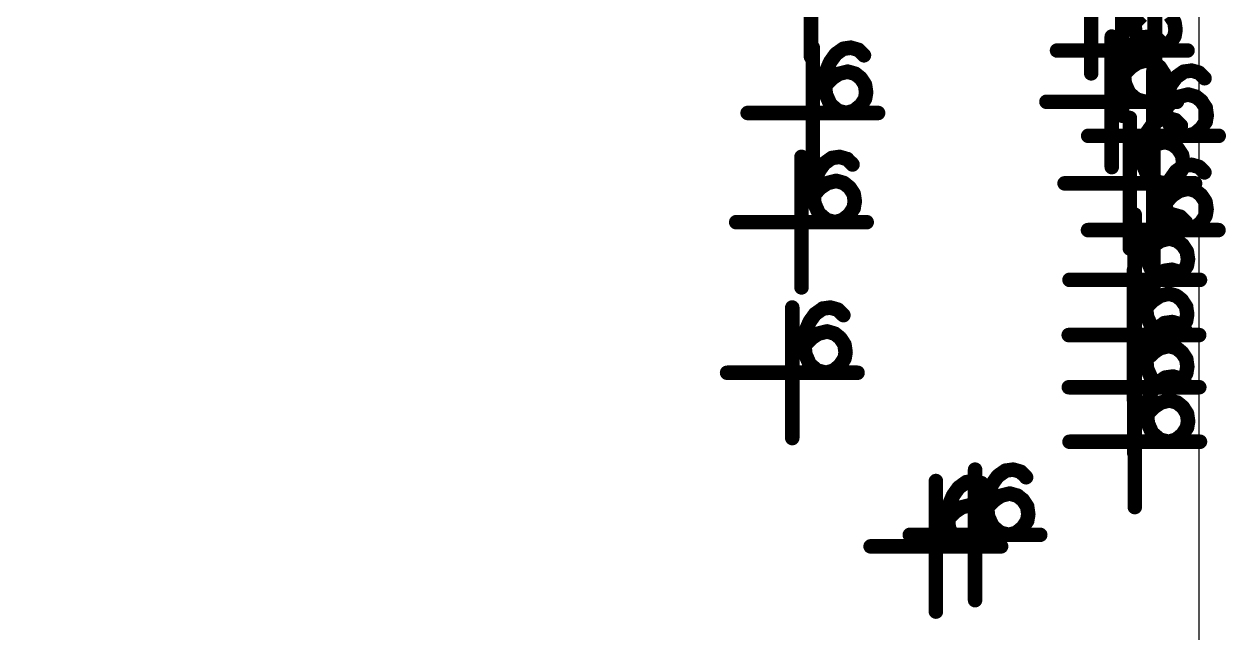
# Model space of a CAD drawing. Header units: millimetres. Extents: x 3362 to 3827, y -139 to 191.
# Drawn here: x 3602.88 to 3613.41, y 13.82 to 19.15 of the extents above; entities that cross this region are included whole.
import ezdxf

# ---------------------------------------------------------------- set-up
doc = ezdxf.new("R2010")
doc.units = ezdxf.units.MM
doc.header["$LTSCALE"] = 23.1
doc.layers.get('0').update_dxf_attribs({"linetype": 'CONTINUOUS'})

# ---------------------------------------------------------------- blocks, each defined once
blk = doc.blocks.new('PAD_R1')
at = {"const_width": 0.5}
blk.add_lwpolyline([(0.25, 0, 1), (-0.25, 0, 1)], format="xyb", close=True, dxfattribs=at)

msp = doc.modelspace()

# ---------------------------------------------------------------- linework, layer by layer
at = {"const_width": 0.0102}
msp.add_lwpolyline([(3613.171, 13.459), (3613.171, 25.059, 0.414215), (3612.171, 26.059), (3581.163, 26.059, 0.202312), (3570.347, 21.496, -0.202309), (3569.272, 21.043), (3563.773, 21.043, -0.202309), (3562.698, 21.496, 0.202312), (3551.882, 26.059), (3530.351, 26.059, 0.414215), (3529.351, 25.059), (3529.351, 13.459, 0.414215), (3530.351, 12.459), (3551.468, 12.459, -0.196013), (3553.215, 11.747, 0.196007), (3563.773, 7.443), (3569.272, 7.443, 0.196007), (3579.83, 11.747, -0.196013), (3581.577, 12.459), (3612.171, 12.459, 0.414215)], format="xyb", close=True, dxfattribs=at)
for points, const_width in [([(3612.781, 20.223), (3612.781, 19.08)], 0.127), ([(3609.773, 20.007), (3609.773, 18.864)], 0.127), ([(3612.227, 19.863), (3612.227, 18.72)], 0.127), ([(3612.787, 19.855), (3612.787, 18.712)], 0.127), ([(3612.499, 19.492), (3612.499, 18.349)], 0.127), ([(3612.592, 19.237), (3612.682, 19.147)], 0.0945), ([(3612.99, 19.232), (3612.884, 19.161)], 0.0687), ([(3612.545, 19.124), (3612.672, 19.136)], 0.0955), ([(3613.024, 19.144), (3612.898, 19.126)], 0.0675), ([(3612.407, 19.042), (3612.407, 17.899)], 0.127), ([(3612.574, 19.014), (3612.691, 19.065)], 0.0939), ([(3612.603, 19.061), (3612.677, 18.957)], 0.0821), ([(3612.644, 18.92), (3612.726, 19.016)], 0.0879), ([(3612.698, 19.101), (3612.716, 18.975)], 0.0672), ([(3612.791, 19.094), (3612.756, 18.972)], 0.0695), ([(3612.876, 19.044), (3612.786, 18.955)], 0.0675), ([(3612.99, 18.98), (3612.884, 19.051)], 0.0687), ([(3613.024, 19.062), (3612.899, 19.083)], 0.058), ([(3609.789, 18.945), (3609.789, 17.802)], 0.127), ([(3609.986, 18.963), (3610.059, 18.86)], 0.0821), ([(3610.08, 19.003), (3610.098, 18.877)], 0.0672), ([(3610.173, 18.996), (3610.138, 18.874)], 0.0695), ([(3610.258, 18.947), (3610.168, 18.857)], 0.0675), ([(3613.071, 18.92), (3611.928, 18.92)], 0.127), ([(3612.531, 18.989), (3612.635, 18.915)], 0.0818), ([(3612.741, 18.868), (3612.772, 18.992)], 0.0785), ([(3612.845, 18.869), (3612.81, 18.991)], 0.0692), ([(3612.93, 18.914), (3612.849, 19.012)], 0.0743), ([(3609.869, 18.813), (3609.986, 18.762)], 0.0727), ([(3609.914, 18.891), (3610.017, 18.817)], 0.0818), ([(3612.462, 18.824), (3612.588, 18.805)], 0.0754), ([(3612.487, 18.91), (3612.603, 18.86)], 0.0727), ([(3612.572, 18.848), (3612.642, 18.742)], 0.0687), ([(3612.658, 18.885), (3612.689, 18.762)], 0.0785), ([(3612.763, 18.884), (3612.728, 18.762)], 0.0695), ([(3612.842, 18.844), (3612.763, 18.745)], 0.0609), ([(3609.844, 18.727), (3609.97, 18.707)], 0.0754), ([(3609.954, 18.75), (3610.024, 18.644)], 0.0687), ([(3610.041, 18.787), (3610.071, 18.664)], 0.0785), ([(3610.145, 18.787), (3610.11, 18.664)], 0.0695), ([(3610.224, 18.747), (3610.145, 18.647)], 0.0609), ([(3612.455, 18.775), (3612.58, 18.756)], 0.0754), ([(3612.5, 18.787), (3612.59, 18.697)], 0.0945), ([(3612.772, 18.744), (3612.772, 17.601)], 0.127), ([(3612.898, 18.782), (3612.792, 18.712)], 0.0687), ([(3612.969, 18.763), (3613.043, 18.659)], 0.0821), ([(3613.064, 18.802), (3613.081, 18.677)], 0.0672), ([(3613.157, 18.796), (3613.122, 18.674)], 0.0695), ([(3613.241, 18.746), (3613.151, 18.656)], 0.0675), ([(3609.836, 18.576), (3609.962, 18.589)], 0.0955), ([(3609.837, 18.677), (3609.962, 18.658)], 0.0754), ([(3609.882, 18.689), (3609.972, 18.6)], 0.0945), ([(3610.28, 18.685), (3610.175, 18.614)], 0.0687), ([(3612.453, 18.674), (3612.58, 18.687)], 0.0955), ([(3612.482, 18.564), (3612.598, 18.616)], 0.0939), ([(3612.898, 18.531), (3612.792, 18.601)], 0.0687), ([(3612.932, 18.694), (3612.806, 18.676)], 0.0675), ([(3612.932, 18.613), (3612.806, 18.634)], 0.058), ([(3612.852, 18.612), (3612.969, 18.562)], 0.0727), ([(3612.897, 18.691), (3613, 18.617)], 0.0818), ([(3609.865, 18.466), (3609.981, 18.518)], 0.0939), ([(3610.28, 18.433), (3610.175, 18.503)], 0.0687), ([(3610.314, 18.596), (3610.188, 18.578)], 0.0675), ([(3610.314, 18.515), (3610.189, 18.536)], 0.058), ([(3612.978, 18.471), (3611.835, 18.471)], 0.127), ([(3612.551, 18.47), (3612.634, 18.567)], 0.0879), ([(3612.649, 18.419), (3612.68, 18.542)], 0.0785), ([(3612.753, 18.419), (3612.718, 18.541)], 0.0692), ([(3612.838, 18.465), (3612.757, 18.563)], 0.0743), ([(3612.828, 18.526), (3612.953, 18.507)], 0.0754), ([(3612.866, 18.489), (3612.955, 18.399)], 0.0945), ([(3612.937, 18.549), (3613.008, 18.444)], 0.0687), ([(3613.024, 18.587), (3613.055, 18.464)], 0.0785), ([(3613.128, 18.586), (3613.093, 18.464)], 0.0695), ([(3613.208, 18.546), (3613.128, 18.447)], 0.0609), ([(3610.361, 18.373), (3609.218, 18.373)], 0.127), ([(3609.934, 18.373), (3610.016, 18.469)], 0.0879), ([(3610.031, 18.321), (3610.062, 18.444)], 0.0785), ([(3610.135, 18.322), (3610.1, 18.444)], 0.0692), ([(3610.22, 18.367), (3610.139, 18.465)], 0.0743), ([(3612.819, 18.376), (3612.945, 18.389)], 0.0955), ([(3612.82, 18.477), (3612.946, 18.457)], 0.0754), ([(3613.263, 18.484), (3613.158, 18.414)], 0.0687), ([(3613.297, 18.396), (3613.172, 18.378)], 0.0675), ([(3612.566, 18.329), (3612.566, 17.186)], 0.127), ([(3612.762, 18.347), (3612.836, 18.244)], 0.0821), ([(3612.848, 18.266), (3612.964, 18.318)], 0.0939), ([(3612.857, 18.387), (3612.875, 18.261)], 0.0672), ([(3612.95, 18.38), (3612.915, 18.258)], 0.0695), ([(3613.035, 18.331), (3612.945, 18.241)], 0.0675), ([(3613.263, 18.233), (3613.158, 18.303)], 0.0687), ([(3613.297, 18.314), (3613.172, 18.336)], 0.058), ([(3613.344, 18.173), (3612.201, 18.173)], 0.127), ([(3612.645, 18.197), (3612.762, 18.147)], 0.0727), ([(3612.69, 18.275), (3612.794, 18.202)], 0.0818), ([(3612.917, 18.172), (3613, 18.269)], 0.0879), ([(3613.014, 18.121), (3613.045, 18.244)], 0.0785), ([(3613.119, 18.121), (3613.084, 18.243)], 0.0692), ([(3613.204, 18.167), (3613.122, 18.264)], 0.0743), ([(3612.621, 18.111), (3612.746, 18.092)], 0.0754), ([(3612.659, 18.074), (3612.749, 17.984)], 0.0945), ([(3612.731, 18.134), (3612.801, 18.028)], 0.0687), ([(3612.817, 18.171), (3612.848, 18.048)], 0.0785), ([(3612.921, 18.171), (3612.886, 18.049)], 0.0695), ([(3613.001, 18.131), (3612.921, 18.032)], 0.0609), ([(3609.69, 17.989), (3609.69, 16.846)], 0.127), ([(3609.886, 18.007), (3609.96, 17.904)], 0.0821), ([(3609.981, 18.047), (3609.999, 17.921)], 0.0672), ([(3610.074, 18.04), (3610.039, 17.918)], 0.0695), ([(3610.158, 17.991), (3610.069, 17.901)], 0.0675), ([(3612.612, 17.961), (3612.738, 17.973)], 0.0955), ([(3612.613, 18.061), (3612.739, 18.042)], 0.0754), ([(3613.057, 18.069), (3612.951, 17.998)], 0.0687), ([(3613.091, 17.981), (3612.965, 17.963)], 0.0675), ([(3613.062, 17.978), (3613.08, 17.852)], 0.0672), ([(3613.155, 17.972), (3613.12, 17.849)], 0.0695), ([(3609.814, 17.935), (3609.917, 17.861)], 0.0818), ([(3612.641, 17.851), (3612.757, 17.902)], 0.0939), ([(3612.71, 17.757), (3612.793, 17.853)], 0.0879), ([(3612.771, 17.92), (3612.771, 16.777)], 0.127), ([(3612.895, 17.866), (3612.999, 17.793)], 0.0818), ([(3613.057, 17.817), (3612.951, 17.888)], 0.0687), ([(3612.967, 17.938), (3613.041, 17.835)], 0.0821), ([(3613.09, 17.899), (3612.965, 17.92)], 0.058), ([(3613.24, 17.922), (3613.15, 17.832)], 0.0675), ([(3609.745, 17.77), (3609.87, 17.751)], 0.0754), ([(3609.769, 17.857), (3609.886, 17.806)], 0.0727), ([(3609.854, 17.794), (3609.925, 17.688)], 0.0687), ([(3609.941, 17.831), (3609.972, 17.708)], 0.0785), ([(3610.045, 17.831), (3610.01, 17.708)], 0.0695), ([(3610.125, 17.79), (3610.045, 17.691)], 0.0609), ([(3613.137, 17.757), (3611.994, 17.757)], 0.127), ([(3612.808, 17.705), (3612.838, 17.829)], 0.0785), ([(3612.851, 17.788), (3612.967, 17.738)], 0.0727), ([(3612.912, 17.706), (3612.877, 17.828)], 0.0692), ([(3612.997, 17.751), (3612.916, 17.849)], 0.0743), ([(3613.022, 17.763), (3613.053, 17.639)], 0.0785), ([(3613.127, 17.762), (3613.092, 17.64)], 0.0695), ([(3609.737, 17.721), (3609.863, 17.702)], 0.0754), ([(3609.783, 17.733), (3609.873, 17.644)], 0.0945), ([(3610.181, 17.729), (3610.075, 17.658)], 0.0687), ([(3612.819, 17.652), (3612.944, 17.633)], 0.0754), ([(3612.826, 17.702), (3612.952, 17.683)], 0.0754), ([(3612.864, 17.665), (3612.954, 17.575)], 0.0945), ([(3612.936, 17.725), (3613.006, 17.62)], 0.0687), ([(3613.206, 17.722), (3613.127, 17.623)], 0.0609), ([(3613.262, 17.66), (3613.156, 17.589)], 0.0687), ([(3609.736, 17.62), (3609.862, 17.633)], 0.0955), ([(3609.765, 17.51), (3609.881, 17.562)], 0.0939), ([(3610.181, 17.477), (3610.075, 17.547)], 0.0687), ([(3610.215, 17.64), (3610.089, 17.622)], 0.0675), ([(3610.214, 17.559), (3610.089, 17.58)], 0.058), ([(3612.817, 17.552), (3612.944, 17.564)], 0.0955), ([(3613.296, 17.572), (3613.17, 17.554)], 0.0675), ([(3610.261, 17.417), (3609.118, 17.417)], 0.127), ([(3609.834, 17.416), (3609.917, 17.513)], 0.0879), ([(3609.932, 17.365), (3609.962, 17.488)], 0.0785), ([(3610.036, 17.366), (3610.001, 17.488)], 0.0692), ([(3610.121, 17.411), (3610.04, 17.509)], 0.0743), ([(3612.608, 17.484), (3612.608, 16.341)], 0.127), ([(3612.804, 17.502), (3612.878, 17.399)], 0.0821), ([(3612.846, 17.442), (3612.962, 17.493)], 0.0939), ([(3612.899, 17.542), (3612.917, 17.416)], 0.0672), ([(3612.915, 17.348), (3612.998, 17.444)], 0.0879), ([(3612.992, 17.535), (3612.957, 17.413)], 0.0695), ([(3613.077, 17.486), (3612.987, 17.396)], 0.0675), ([(3613.202, 17.342), (3613.121, 17.44)], 0.0743), ([(3613.262, 17.408), (3613.156, 17.479)], 0.0687), ([(3613.296, 17.49), (3613.17, 17.511)], 0.058), ([(3613.342, 17.348), (3612.199, 17.348)], 0.127), ([(3612.688, 17.352), (3612.805, 17.301)], 0.0727), ([(3612.733, 17.43), (3612.836, 17.356)], 0.0818), ([(3613.013, 17.296), (3613.044, 17.42)], 0.0785), ([(3613.117, 17.297), (3613.082, 17.419)], 0.0692), ([(3612.663, 17.265), (3612.789, 17.246)], 0.0754), ([(3612.701, 17.228), (3612.791, 17.139)], 0.0945), ([(3612.773, 17.289), (3612.843, 17.183)], 0.0687), ([(3612.859, 17.326), (3612.89, 17.203)], 0.0785), ([(3612.964, 17.326), (3612.929, 17.203)], 0.0695), ([(3613.043, 17.285), (3612.964, 17.186)], 0.0609), ([(3612.654, 17.115), (3612.781, 17.128)], 0.0955), ([(3612.656, 17.216), (3612.781, 17.197)], 0.0754), ([(3613.099, 17.224), (3612.993, 17.153)], 0.0687), ([(3613.133, 17.135), (3613.007, 17.117)], 0.0675), ([(3612.602, 17.001), (3612.602, 15.858)], 0.127), ([(3612.683, 17.005), (3612.8, 17.057)], 0.0939), ([(3612.798, 17.019), (3612.872, 16.916)], 0.0821), ([(3612.893, 17.059), (3612.91, 16.933)], 0.0672), ([(3612.986, 17.052), (3612.951, 16.93)], 0.0695), ([(3613.099, 16.972), (3612.993, 17.042)], 0.0687), ([(3613.133, 17.054), (3613.008, 17.075)], 0.058), ([(3613.18, 16.912), (3612.037, 16.912)], 0.127), ([(3612.726, 16.947), (3612.829, 16.873)], 0.0818), ([(3612.753, 16.911), (3612.835, 17.008)], 0.0879), ([(3612.85, 16.86), (3612.881, 16.983)], 0.0785), ([(3612.954, 16.861), (3612.919, 16.983)], 0.0692), ([(3613.039, 16.906), (3612.958, 17.004)], 0.0743), ([(3613.07, 17.003), (3612.981, 16.913)], 0.0675), ([(3612.681, 16.869), (3612.798, 16.819)], 0.0727), ([(3612.853, 16.843), (3612.884, 16.72)], 0.0785), ([(3612.957, 16.843), (3612.922, 16.721)], 0.0695), ([(3609.9, 16.728), (3609.918, 16.602)], 0.0672), ([(3609.993, 16.722), (3609.958, 16.599)], 0.0695), ([(3612.649, 16.733), (3612.775, 16.714)], 0.0754), ([(3612.657, 16.783), (3612.782, 16.763)], 0.0754), ([(3612.695, 16.746), (3612.784, 16.656)], 0.0945), ([(3612.766, 16.806), (3612.837, 16.7)], 0.0687), ([(3613.037, 16.803), (3612.957, 16.704)], 0.0609), ([(3613.092, 16.741), (3612.987, 16.67)], 0.0687), ([(3609.609, 16.67), (3609.609, 15.527)], 0.127), ([(3609.734, 16.617), (3609.837, 16.543)], 0.0818), ([(3609.806, 16.688), (3609.879, 16.585)], 0.0821), ([(3610.078, 16.672), (3609.988, 16.582)], 0.0675), ([(3612.648, 16.632), (3612.774, 16.645)], 0.0955), ([(3612.894, 16.601), (3612.911, 16.475)], 0.0672), ([(3613.126, 16.653), (3613.001, 16.634)], 0.0675), ([(3609.689, 16.538), (3609.806, 16.488)], 0.0727), ([(3609.86, 16.513), (3609.891, 16.389)], 0.0785), ([(3609.965, 16.512), (3609.93, 16.39)], 0.0695), ([(3612.603, 16.543), (3612.603, 15.4)], 0.127), ([(3612.677, 16.523), (3612.793, 16.574)], 0.0939), ([(3612.727, 16.49), (3612.83, 16.416)], 0.0818), ([(3612.746, 16.429), (3612.829, 16.525)], 0.0879), ([(3612.799, 16.561), (3612.873, 16.458)], 0.0821), ([(3612.843, 16.377), (3612.874, 16.5)], 0.0785), ([(3612.948, 16.378), (3612.913, 16.5)], 0.0692), ([(3613.033, 16.423), (3612.951, 16.521)], 0.0743), ([(3612.987, 16.595), (3612.952, 16.472)], 0.0695), ([(3613.071, 16.545), (3612.982, 16.455)], 0.0675), ([(3613.092, 16.489), (3612.987, 16.56)], 0.0687), ([(3613.126, 16.571), (3613.001, 16.592)], 0.058), ([(3609.657, 16.403), (3609.782, 16.383)], 0.0754), ([(3609.664, 16.452), (3609.79, 16.433)], 0.0754), ([(3609.702, 16.415), (3609.792, 16.325)], 0.0945), ([(3609.774, 16.475), (3609.844, 16.37)], 0.0687), ([(3610.044, 16.472), (3609.965, 16.373)], 0.0609), ([(3610.1, 16.41), (3609.994, 16.34)], 0.0687), ([(3613.173, 16.429), (3612.03, 16.429)], 0.127), ([(3612.682, 16.411), (3612.799, 16.361)], 0.0727), ([(3612.854, 16.386), (3612.885, 16.262)], 0.0785), ([(3609.655, 16.302), (3609.782, 16.315)], 0.0955), ([(3610.134, 16.322), (3610.008, 16.304)], 0.0675), ([(3612.658, 16.325), (3612.783, 16.306)], 0.0754), ([(3612.696, 16.288), (3612.785, 16.198)], 0.0945), ([(3612.767, 16.348), (3612.838, 16.243)], 0.0687), ([(3612.958, 16.385), (3612.923, 16.263)], 0.0695), ([(3613.038, 16.345), (3612.958, 16.246)], 0.0609), ([(3613.094, 16.283), (3612.988, 16.213)], 0.0687), ([(3609.684, 16.192), (3609.801, 16.243)], 0.0939), ([(3609.754, 16.098), (3609.836, 16.194)], 0.0879), ([(3610.04, 16.093), (3609.959, 16.19)], 0.0743), ([(3610.1, 16.158), (3609.994, 16.229)], 0.0687), ([(3610.134, 16.24), (3610.009, 16.261)], 0.058), ([(3612.649, 16.175), (3612.775, 16.188)], 0.0955), ([(3612.65, 16.276), (3612.776, 16.256)], 0.0754), ([(3613.127, 16.195), (3613.002, 16.177)], 0.0675), ([(3610.181, 16.099), (3609.038, 16.099)], 0.127), ([(3609.851, 16.046), (3609.882, 16.17)], 0.0785), ([(3609.955, 16.047), (3609.92, 16.169)], 0.0692), ([(3612.609, 16.066), (3612.609, 14.923)], 0.127), ([(3612.678, 16.065), (3612.794, 16.116)], 0.0939), ([(3612.747, 15.971), (3612.83, 16.067)], 0.0879), ([(3612.805, 16.085), (3612.879, 15.981)], 0.0821), ([(3612.9, 16.124), (3612.918, 15.999)], 0.0672), ([(3612.993, 16.118), (3612.958, 15.996)], 0.0695), ([(3613.094, 16.031), (3612.988, 16.102)], 0.0687), ([(3613.127, 16.113), (3613.002, 16.134)], 0.058), ([(3613.174, 15.972), (3612.031, 15.972)], 0.127), ([(3612.733, 16.013), (3612.837, 15.939)], 0.0818), ([(3612.844, 15.919), (3612.875, 16.043)], 0.0785), ([(3612.949, 15.92), (3612.914, 16.042)], 0.0692), ([(3613.034, 15.966), (3612.952, 16.063)], 0.0743), ([(3613.078, 16.068), (3612.988, 15.978)], 0.0675), ([(3612.689, 15.934), (3612.805, 15.884)], 0.0727), ([(3612.774, 15.871), (3612.844, 15.766)], 0.0687), ([(3612.86, 15.909), (3612.891, 15.786)], 0.0785), ([(3612.964, 15.908), (3612.93, 15.786)], 0.0695), ([(3613.044, 15.868), (3612.964, 15.769)], 0.0609), ([(3612.656, 15.799), (3612.782, 15.779)], 0.0754), ([(3612.664, 15.848), (3612.79, 15.829)], 0.0754), ([(3612.702, 15.811), (3612.792, 15.721)], 0.0945), ([(3613.1, 15.806), (3612.994, 15.736)], 0.0687), ([(3612.655, 15.698), (3612.782, 15.711)], 0.0955), ([(3612.684, 15.588), (3612.8, 15.64)], 0.0939), ([(3613.134, 15.718), (3613.008, 15.7)], 0.0675), ([(3613.134, 15.636), (3613.008, 15.658)], 0.058), ([(3612.753, 15.494), (3612.836, 15.591)], 0.0879), ([(3612.851, 15.443), (3612.882, 15.566)], 0.0785), ([(3612.955, 15.443), (3612.92, 15.565)], 0.0692), ([(3613.04, 15.489), (3612.959, 15.586)], 0.0743), ([(3613.1, 15.555), (3612.994, 15.625)], 0.0687), ([(3613.18, 15.495), (3612.037, 15.495)], 0.127), ([(3611.21, 15.251), (3611.21, 14.108)], 0.127), ([(3611.406, 15.27), (3611.48, 15.166)], 0.0821), ([(3611.501, 15.309), (3611.518, 15.184)], 0.0672), ([(3611.594, 15.303), (3611.559, 15.181)], 0.0695), ([(3611.678, 15.253), (3611.589, 15.163)], 0.0675), ([(3610.867, 15.151), (3610.867, 14.008)], 0.127), ([(3611.063, 15.169), (3611.137, 15.066)], 0.0821), ([(3611.158, 15.209), (3611.176, 15.083)], 0.0672), ([(3611.251, 15.202), (3611.216, 15.08)], 0.0695), ([(3611.336, 15.153), (3611.246, 15.063)], 0.0675), ([(3611.334, 15.198), (3611.437, 15.124)], 0.0818), ([(3610.946, 15.019), (3611.063, 14.968)], 0.0727), ([(3610.991, 15.097), (3611.095, 15.023)], 0.0818), ([(3611.265, 15.033), (3611.39, 15.014)], 0.0754), ([(3611.289, 15.119), (3611.406, 15.069)], 0.0727), ([(3611.374, 15.056), (3611.445, 14.951)], 0.0687), ([(3611.461, 15.094), (3611.492, 14.971)], 0.0785), ([(3611.565, 15.093), (3611.53, 14.971)], 0.0695), ([(3611.645, 15.053), (3611.565, 14.954)], 0.0609), ([(3610.922, 14.933), (3611.047, 14.913)], 0.0754), ([(3611.031, 14.956), (3611.102, 14.85)], 0.0687), ([(3611.118, 14.993), (3611.149, 14.87)], 0.0785), ([(3611.222, 14.993), (3611.187, 14.87)], 0.0695), ([(3611.302, 14.953), (3611.222, 14.853)], 0.0609), ([(3611.257, 14.984), (3611.383, 14.964)], 0.0754), ([(3611.303, 14.996), (3611.393, 14.906)], 0.0945), ([(3611.701, 14.991), (3611.595, 14.921)], 0.0687), ([(3610.914, 14.883), (3611.04, 14.864)], 0.0754), ([(3610.96, 14.895), (3611.05, 14.806)], 0.0945), ([(3611.256, 14.883), (3611.382, 14.896)], 0.0955), ([(3611.358, 14.891), (3611.252, 14.82)], 0.0687), ([(3611.285, 14.773), (3611.401, 14.825)], 0.0939), ([(3611.701, 14.74), (3611.595, 14.81)], 0.0687), ([(3611.734, 14.903), (3611.609, 14.885)], 0.0675), ([(3611.734, 14.821), (3611.609, 14.843)], 0.058), ([(3611.781, 14.68), (3610.638, 14.68)], 0.127), ([(3610.913, 14.782), (3611.039, 14.795)], 0.0955), ([(3610.942, 14.672), (3611.058, 14.724)], 0.0939), ([(3611.358, 14.639), (3611.252, 14.709)], 0.0687), ([(3611.392, 14.802), (3611.266, 14.784)], 0.0675), ([(3611.391, 14.721), (3611.266, 14.742)], 0.058), ([(3611.354, 14.679), (3611.437, 14.776)], 0.0879), ([(3611.451, 14.628), (3611.482, 14.751)], 0.0785), ([(3611.556, 14.628), (3611.521, 14.75)], 0.0692), ([(3611.641, 14.674), (3611.56, 14.771)], 0.0743), ([(3611.438, 14.579), (3610.295, 14.579)], 0.127), ([(3611.011, 14.579), (3611.094, 14.675)], 0.0879), ([(3611.109, 14.527), (3611.139, 14.65)], 0.0785), ([(3611.213, 14.528), (3611.178, 14.65)], 0.0692), ([(3611.298, 14.573), (3611.217, 14.671)], 0.0743)]:
    msp.add_lwpolyline(points, dxfattribs=dict(const_width=const_width))

# ---------------------------------------------------------------- block references
at = {"xscale": 0.127, "yscale": 0.127}
for p in [(3612.604, 19.178), (3612.604, 19.158), (3612.956, 19.168), (3612.966, 19.101), (3612.407, 19.042), (3612.613, 19.083), (3612.652, 18.997), (3612.674, 19.033), (3612.74, 19.042), (3612.781, 19.08), (3612.807, 19.023), (3612.956, 19.044), (3609.789, 18.945), (3609.989, 18.887), (3610.056, 18.935), (3610.122, 18.945), (3610.189, 18.926), (3611.928, 18.92), (3612.559, 18.919), (3612.607, 18.985), (3612.718, 18.94), (3612.795, 18.92), (3612.855, 18.976), (3612.861, 18.94), (3612.918, 18.987), (3613.071, 18.92), (3609.773, 18.864), (3609.942, 18.821), (3610.237, 18.878), (3612.531, 18.852), (3612.636, 18.814), (3612.712, 18.833), (3612.779, 18.814), (3609.913, 18.754), (3609.961, 18.678), (3610.018, 18.716), (3610.094, 18.735), (3610.161, 18.716), (3610.208, 18.678), (3612.227, 18.72), (3612.512, 18.728), (3612.512, 18.709), (3612.578, 18.776), (3612.772, 18.744), (3612.787, 18.712), (3612.826, 18.776), (3612.864, 18.719), (3612.972, 18.687), (3613.039, 18.735), (3613.106, 18.744), (3613.173, 18.725), (3613.22, 18.677), (3609.894, 18.63), (3609.894, 18.611), (3610.246, 18.621), (3612.521, 18.633), (3612.864, 18.595), (3612.874, 18.652), (3612.925, 18.621), (3609.904, 18.535), (3610.246, 18.497), (3610.256, 18.554), (3611.835, 18.471), (3612.559, 18.547), (3612.626, 18.49), (3612.702, 18.471), (3612.769, 18.49), (3612.826, 18.537), (3612.896, 18.554), (3612.944, 18.478), (3612.978, 18.471), (3613.001, 18.516), (3613.077, 18.535), (3613.144, 18.516), (3613.192, 18.478), (3609.218, 18.373), (3609.942, 18.449), (3610.008, 18.392), (3610.085, 18.373), (3610.151, 18.392), (3610.208, 18.44), (3610.361, 18.373), (3612.877, 18.43), (3612.877, 18.411), (3613.23, 18.42), (3612.499, 18.349), (3612.566, 18.329), (3612.766, 18.272), (3612.832, 18.32), (3612.887, 18.335), (3612.899, 18.329), (3612.966, 18.31), (3613.013, 18.262), (3613.23, 18.296), (3613.239, 18.354), (3612.201, 18.173), (3612.718, 18.205), (3612.925, 18.249), (3612.992, 18.192), (3613.068, 18.173), (3613.134, 18.192), (3613.192, 18.239), (3613.344, 18.173), (3612.689, 18.138), (3612.737, 18.062), (3612.794, 18.1), (3612.87, 18.119), (3612.937, 18.1), (3612.985, 18.062), (3609.69, 17.989), (3609.956, 17.979), (3610.023, 17.989), (3610.09, 17.97), (3612.67, 18.014), (3612.67, 17.995), (3613.023, 18.005), (3613.033, 17.938), (3609.842, 17.865), (3609.89, 17.931), (3610.137, 17.922), (3612.407, 17.899), (3612.68, 17.919), (3612.718, 17.834), (3612.771, 17.92), (3612.971, 17.863), (3613.023, 17.881), (3613.038, 17.911), (3613.104, 17.92), (3613.171, 17.901), (3613.219, 17.853), (3609.789, 17.802), (3609.813, 17.798), (3609.918, 17.76), (3609.994, 17.779), (3610.061, 17.76), (3611.994, 17.757), (3612.785, 17.776), (3612.861, 17.757), (3612.895, 17.729), (3612.923, 17.796), (3612.928, 17.776), (3612.985, 17.824), (3613.137, 17.757), (3609.794, 17.674), (3609.794, 17.655), (3609.861, 17.722), (3610.109, 17.722), (3610.147, 17.665), (3612.942, 17.653), (3613, 17.691), (3613.076, 17.71), (3613.143, 17.691), (3613.19, 17.653), (3609.804, 17.579), (3610.147, 17.541), (3610.157, 17.598), (3612.772, 17.601), (3612.876, 17.606), (3612.876, 17.586), (3613.228, 17.596), (3613.238, 17.529), (3609.118, 17.417), (3609.842, 17.493), (3609.909, 17.436), (3609.985, 17.417), (3610.052, 17.436), (3610.109, 17.484), (3610.261, 17.417), (3612.608, 17.484), (3612.808, 17.426), (3612.875, 17.474), (3612.885, 17.511), (3612.923, 17.425), (3612.941, 17.484), (3613.008, 17.465), (3613.056, 17.417), (3613.19, 17.415), (3613.228, 17.472), (3612.199, 17.348), (3612.761, 17.36), (3612.99, 17.368), (3613.066, 17.348), (3613.133, 17.368), (3613.342, 17.348), (3612.732, 17.293), (3612.78, 17.217), (3612.837, 17.255), (3612.913, 17.274), (3612.98, 17.255), (3613.027, 17.217), (3612.566, 17.186), (3612.713, 17.169), (3612.713, 17.15), (3613.065, 17.16), (3612.602, 17.001), (3612.722, 17.074), (3612.868, 16.991), (3612.935, 17.001), (3613.065, 17.036), (3613.075, 17.093), (3612.037, 16.912), (3612.761, 16.988), (3612.801, 16.944), (3612.827, 16.931), (3612.904, 16.912), (3612.97, 16.931), (3613.002, 16.982), (3613.027, 16.979), (3613.049, 16.934), (3613.18, 16.912), (3609.69, 16.846), (3612.725, 16.81), (3612.754, 16.877), (3612.906, 16.791), (3612.706, 16.686), (3612.771, 16.777), (3612.773, 16.734), (3612.83, 16.772), (3612.973, 16.772), (3613.021, 16.734), (3613.059, 16.677), (3609.609, 16.67), (3609.809, 16.613), (3609.876, 16.661), (3609.942, 16.67), (3610.009, 16.651), (3610.057, 16.603), (3612.706, 16.667), (3612.716, 16.591), (3613.068, 16.61), (3609.733, 16.48), (3609.762, 16.546), (3612.603, 16.543), (3612.754, 16.505), (3612.802, 16.486), (3612.869, 16.534), (3612.936, 16.543), (3613.003, 16.524), (3613.021, 16.496), (3613.05, 16.476), (3613.059, 16.553), (3609.781, 16.403), (3609.838, 16.441), (3609.914, 16.461), (3609.981, 16.441), (3610.028, 16.403), (3612.03, 16.429), (3612.755, 16.419), (3612.821, 16.448), (3612.897, 16.429), (3612.963, 16.448), (3613.173, 16.429), (3609.714, 16.356), (3609.714, 16.337), (3609.723, 16.261), (3610.066, 16.346), (3610.076, 16.279), (3612.608, 16.341), (3612.726, 16.353), (3612.774, 16.276), (3612.831, 16.314), (3612.907, 16.334), (3612.974, 16.314), (3613.022, 16.276), (3609.762, 16.175), (3610.028, 16.165), (3610.066, 16.222), (3612.707, 16.229), (3612.707, 16.21), (3613.06, 16.219), (3613.069, 16.152), (3609.038, 16.099), (3609.828, 16.118), (3609.905, 16.099), (3609.971, 16.118), (3610.181, 16.099), (3612.609, 16.066), (3612.717, 16.134), (3612.755, 16.048), (3612.876, 16.057), (3612.942, 16.066), (3613.009, 16.047), (3613.06, 16.095), (3612.031, 15.972), (3612.761, 15.943), (3612.809, 16.009), (3612.822, 15.991), (3612.898, 15.972), (3612.964, 15.991), (3613.022, 16.038), (3613.057, 15.999), (3613.174, 15.972), (3612.602, 15.858), (3612.733, 15.876), (3612.837, 15.838), (3612.914, 15.857), (3612.98, 15.838), (3612.714, 15.752), (3612.714, 15.733), (3612.78, 15.8), (3613.028, 15.8), (3613.066, 15.742), (3612.723, 15.657), (3613.076, 15.676), (3609.609, 15.527), (3612.761, 15.571), (3613.028, 15.561), (3613.066, 15.618), (3612.037, 15.495), (3612.828, 15.514), (3612.904, 15.495), (3612.971, 15.514), (3613.18, 15.495), (3612.603, 15.4), (3611.21, 15.251), (3611.476, 15.242), (3611.543, 15.251), (3611.61, 15.232), (3610.867, 15.151), (3611.133, 15.141), (3611.2, 15.151), (3611.267, 15.132), (3611.362, 15.128), (3611.409, 15.194), (3611.657, 15.184), (3611.019, 15.027), (3611.067, 15.093), (3611.314, 15.084), (3611.333, 15.061), (3611.438, 15.023), (3611.514, 15.042), (3611.581, 15.023), (3610.99, 14.96), (3611.095, 14.922), (3611.171, 14.941), (3611.238, 14.922), (3611.314, 14.937), (3611.314, 14.918), (3611.381, 14.985), (3611.629, 14.985), (3611.667, 14.927), (3612.609, 14.923), (3610.971, 14.836), (3610.971, 14.817), (3611.038, 14.884), (3611.286, 14.884), (3611.324, 14.842), (3611.324, 14.827), (3611.667, 14.803), (3611.676, 14.861), (3610.638, 14.68), (3610.981, 14.741), (3611.324, 14.703), (3611.334, 14.76), (3611.362, 14.756), (3611.429, 14.699), (3611.505, 14.68), (3611.572, 14.699), (3611.629, 14.746), (3611.781, 14.68), (3610.295, 14.579), (3611.019, 14.655), (3611.086, 14.598), (3611.162, 14.579), (3611.229, 14.598), (3611.286, 14.646), (3611.438, 14.579), (3611.21, 14.108), (3610.867, 14.008)]:
    msp.add_blockref('PAD_R1', p, dxfattribs=at)

doc.saveas('drawing.dxf')
